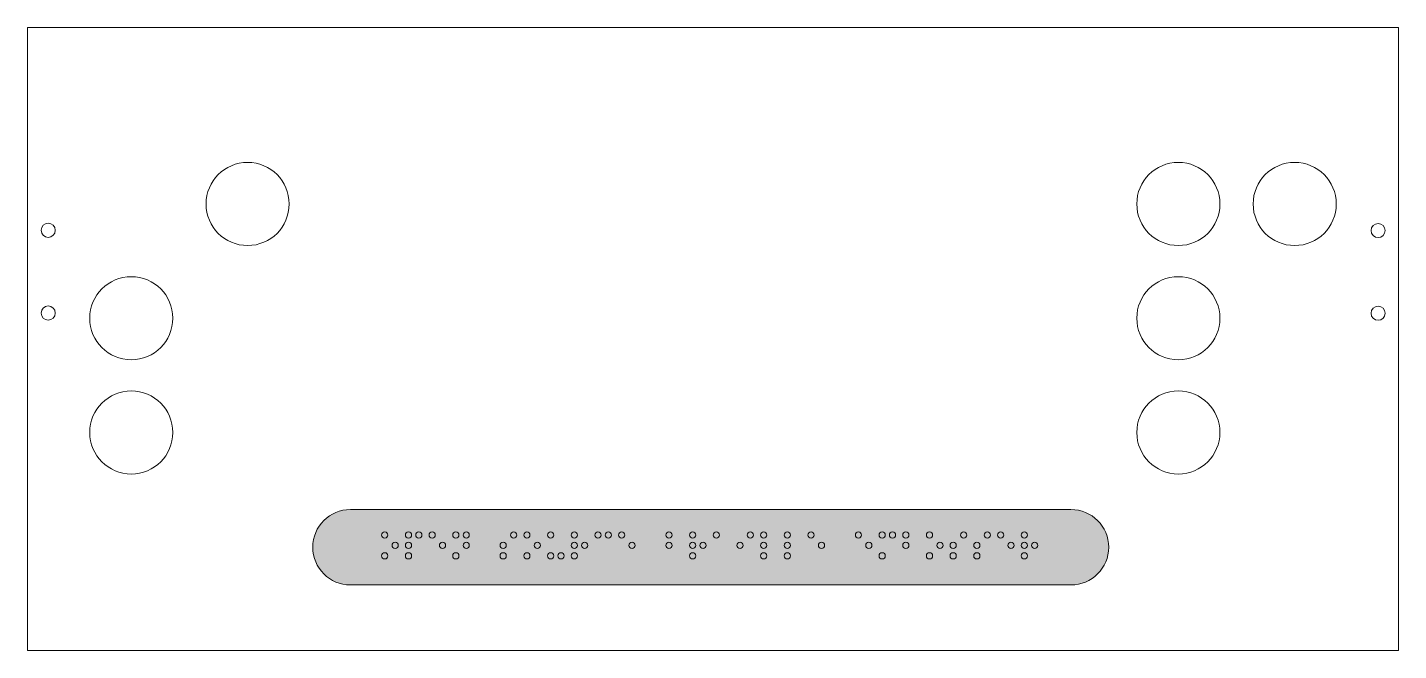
# Model space of a CAD drawing. Header units: inches. Extents: x 11 to 578, y -368 to -12.
# Drawn here: x 16.8 to 346.8, y -368.2 to -218.2 of the extents above; entities that cross this region are included whole.
import ezdxf

# ---------------------------------------------------------------- set-up
doc = ezdxf.new("R2010")
doc.units = ezdxf.units.IN
doc.header["$MEASUREMENT"] = 0
doc.layers.add('D_U+00E9coupe V5', color=7, linetype='Continuous')
doc.layers.add('gravure', color=7, linetype='Continuous')

# ---------------------------------------------------------------- blocks, each defined once
blk = doc.blocks.new('block 7')
at = {"layer": 'D_U+00E9coupe V5', "color": 3, "lineweight": 5}
for points in [[(346.83, -218.2), (16.83, -218.2)], [(16.83, -368.2), (16.83, -218.2)], [(346.83, -218.2), (346.83, -368.2)], [(346.83, -368.2), (16.83, -368.2)]]:
    blk.add_lwpolyline(points, dxfattribs=at)
for points in [[(59.83, -260.7), (59.83, -255.18), (64.31, -250.7), (69.83, -250.7), (75.36, -250.7), (79.83, -255.18), (79.83, -260.7), (79.83, -266.23), (75.36, -270.7), (69.83, -270.7), (64.31, -270.7), (59.83, -266.23), (59.83, -260.7), (59.83, -260.7), (59.83, -260.7), (59.83, -260.7)], [(303.83, -260.7), (303.83, -266.23), (299.36, -270.7), (293.83, -270.7), (288.31, -270.7), (283.83, -266.23), (283.83, -260.7), (283.83, -255.18), (288.31, -250.7), (293.83, -250.7), (299.36, -250.7), (303.83, -255.18), (303.83, -260.7), (303.83, -260.7), (303.83, -260.7), (303.83, -260.7)], [(331.83, -260.7), (331.83, -266.23), (327.36, -270.7), (321.83, -270.7), (316.31, -270.7), (311.83, -266.23), (311.83, -260.7), (311.83, -255.18), (316.31, -250.7), (321.83, -250.7), (327.36, -250.7), (331.83, -255.18), (331.83, -260.7), (331.83, -260.7), (331.83, -260.7), (331.83, -260.7)], [(23.53, -267.04), (23.53, -267.98), (22.77, -268.74), (21.83, -268.74), (20.9, -268.74), (20.13, -267.98), (20.13, -267.04), (20.13, -266.1), (20.9, -265.34), (21.83, -265.34), (22.77, -265.34), (23.53, -266.1), (23.53, -267.04), (23.53, -267.04), (23.53, -267.04), (23.53, -267.04)], [(340.21, -267.09), (340.21, -266.15), (340.97, -265.39), (341.91, -265.39), (342.84, -265.39), (343.61, -266.15), (343.61, -267.09), (343.61, -268.03), (342.84, -268.79), (341.91, -268.79), (340.97, -268.79), (340.21, -268.03), (340.21, -267.09), (340.21, -267.09), (340.21, -267.09), (340.21, -267.09)], [(31.83, -288.2), (31.83, -282.68), (36.31, -278.2), (41.83, -278.2), (47.36, -278.2), (51.83, -282.68), (51.83, -288.2), (51.83, -293.73), (47.36, -298.2), (41.83, -298.2), (36.31, -298.2), (31.83, -293.73), (31.83, -288.2), (31.83, -288.2), (31.83, -288.2), (31.83, -288.2)], [(303.83, -288.2), (303.83, -293.73), (299.36, -298.2), (293.83, -298.2), (288.31, -298.2), (283.83, -293.73), (283.83, -288.2), (283.83, -282.68), (288.31, -278.2), (293.83, -278.2), (299.36, -278.2), (303.83, -282.68), (303.83, -288.2), (303.83, -288.2), (303.83, -288.2), (303.83, -288.2)], [(23.53, -286.96), (23.53, -287.9), (22.77, -288.66), (21.83, -288.66), (20.9, -288.66), (20.13, -287.9), (20.13, -286.96), (20.13, -286.03), (20.9, -285.26), (21.83, -285.26), (22.77, -285.26), (23.53, -286.03), (23.53, -286.96), (23.53, -286.96), (23.53, -286.96), (23.53, -286.96)], [(340.21, -287.01), (340.21, -286.07), (340.97, -285.31), (341.91, -285.31), (342.84, -285.31), (343.61, -286.07), (343.61, -287.01), (343.61, -287.95), (342.84, -288.71), (341.91, -288.71), (340.97, -288.71), (340.21, -287.95), (340.21, -287.01), (340.21, -287.01), (340.21, -287.01), (340.21, -287.01)], [(31.83, -315.7), (31.83, -310.18), (36.31, -305.7), (41.83, -305.7), (47.36, -305.7), (51.83, -310.18), (51.83, -315.7), (51.83, -321.23), (47.36, -325.7), (41.83, -325.7), (36.31, -325.7), (31.83, -321.23), (31.83, -315.7), (31.83, -315.7), (31.83, -315.7), (31.83, -315.7)], [(303.83, -315.7), (303.83, -321.23), (299.36, -325.7), (293.83, -325.7), (288.31, -325.7), (283.83, -321.23), (283.83, -315.7), (283.83, -310.18), (288.31, -305.7), (293.83, -305.7), (299.36, -305.7), (303.83, -310.18), (303.83, -315.7), (303.83, -315.7), (303.83, -315.7), (303.83, -315.7)]]:
    blk.add_open_spline(points, degree=3, knots=[0, 0, 0, 0, 1, 1, 1, 2, 2, 2, 3, 3, 3, 4, 4, 4, 5, 5, 5, 5], dxfattribs=at)
blk = doc.blocks.new('block 6')
at = {"layer": 'D_U+00E9coupe V5'}
blk.add_blockref('block 7', (0, 0), dxfattribs=at)
blk = doc.blocks.new('block 5')
at = {"layer": 'D_U+00E9coupe V5'}
blk.add_blockref('block 6', (0, 0), dxfattribs=at)
blk = doc.blocks.new('block 16')
at = {"layer": 'gravure', "lineweight": 0}
for points in [[(103.59, -340.39), (103.59, -340.8), (103.26, -341.14), (102.84, -341.14), (102.43, -341.14), (102.09, -340.8), (102.09, -340.39), (102.09, -339.97), (102.43, -339.64), (102.84, -339.64), (103.26, -339.64), (103.59, -339.97), (103.59, -340.39)], [(109.29, -340.39), (109.29, -340.8), (108.96, -341.14), (108.54, -341.14), (108.13, -341.14), (107.79, -340.8), (107.79, -340.39), (107.79, -339.97), (108.13, -339.64), (108.54, -339.64), (108.96, -339.64), (109.29, -339.97), (109.29, -340.39)], [(111.79, -340.39), (111.79, -340.8), (111.46, -341.14), (111.04, -341.14), (110.63, -341.14), (110.29, -340.8), (110.29, -340.39), (110.29, -339.97), (110.63, -339.64), (111.04, -339.64), (111.46, -339.64), (111.79, -339.97), (111.79, -340.39)], [(114.99, -340.39), (114.99, -340.8), (114.66, -341.14), (114.24, -341.14), (113.83, -341.14), (113.49, -340.8), (113.49, -340.39), (113.49, -339.97), (113.83, -339.64), (114.24, -339.64), (114.66, -339.64), (114.99, -339.97), (114.99, -340.39)], [(120.69, -340.39), (120.69, -340.8), (120.36, -341.14), (119.94, -341.14), (119.53, -341.14), (119.19, -340.8), (119.19, -340.39), (119.19, -339.97), (119.53, -339.64), (119.94, -339.64), (120.36, -339.64), (120.69, -339.97), (120.69, -340.39)], [(123.19, -340.39), (123.19, -340.8), (122.86, -341.14), (122.44, -341.14), (122.03, -341.14), (121.69, -340.8), (121.69, -340.39), (121.69, -339.97), (122.03, -339.64), (122.44, -339.64), (122.86, -339.64), (123.19, -339.97), (123.19, -340.39)], [(134.59, -340.39), (134.59, -340.8), (134.26, -341.14), (133.84, -341.14), (133.43, -341.14), (133.09, -340.8), (133.09, -340.39), (133.09, -339.97), (133.43, -339.64), (133.84, -339.64), (134.26, -339.64), (134.59, -339.97), (134.59, -340.39)], [(137.79, -340.39), (137.79, -340.8), (137.46, -341.14), (137.04, -341.14), (136.63, -341.14), (136.29, -340.8), (136.29, -340.39), (136.29, -339.97), (136.63, -339.64), (137.04, -339.64), (137.46, -339.64), (137.79, -339.97), (137.79, -340.39)], [(143.49, -340.39), (143.49, -340.8), (143.16, -341.14), (142.74, -341.14), (142.33, -341.14), (141.99, -340.8), (141.99, -340.39), (141.99, -339.97), (142.33, -339.64), (142.74, -339.64), (143.16, -339.64), (143.49, -339.97), (143.49, -340.39)], [(149.19, -340.39), (149.19, -340.8), (148.86, -341.14), (148.44, -341.14), (148.03, -341.14), (147.69, -340.8), (147.69, -340.39), (147.69, -339.97), (148.03, -339.64), (148.44, -339.64), (148.86, -339.64), (149.19, -339.97), (149.19, -340.39)], [(154.89, -340.39), (154.89, -340.8), (154.56, -341.14), (154.14, -341.14), (153.73, -341.14), (153.39, -340.8), (153.39, -340.39), (153.39, -339.97), (153.73, -339.64), (154.14, -339.64), (154.56, -339.64), (154.89, -339.97), (154.89, -340.39)], [(157.39, -340.39), (157.39, -340.8), (157.06, -341.14), (156.64, -341.14), (156.23, -341.14), (155.89, -340.8), (155.89, -340.39), (155.89, -339.97), (156.23, -339.64), (156.64, -339.64), (157.06, -339.64), (157.39, -339.97), (157.39, -340.39)], [(160.59, -340.39), (160.59, -340.8), (160.26, -341.14), (159.84, -341.14), (159.43, -341.14), (159.09, -340.8), (159.09, -340.39), (159.09, -339.97), (159.43, -339.64), (159.84, -339.64), (160.26, -339.64), (160.59, -339.97), (160.59, -340.39)], [(171.99, -340.39), (171.99, -340.8), (171.66, -341.14), (171.24, -341.14), (170.83, -341.14), (170.49, -340.8), (170.49, -340.39), (170.49, -339.97), (170.83, -339.64), (171.24, -339.64), (171.66, -339.64), (171.99, -339.97), (171.99, -340.39)], [(177.69, -340.39), (177.69, -340.8), (177.36, -341.14), (176.94, -341.14), (176.53, -341.14), (176.19, -340.8), (176.19, -340.39), (176.19, -339.97), (176.53, -339.64), (176.94, -339.64), (177.36, -339.64), (177.69, -339.97), (177.69, -340.39)], [(183.39, -340.39), (183.39, -340.8), (183.06, -341.14), (182.64, -341.14), (182.23, -341.14), (181.89, -340.8), (181.89, -340.39), (181.89, -339.97), (182.23, -339.64), (182.64, -339.64), (183.06, -339.64), (183.39, -339.97), (183.39, -340.39)], [(191.59, -340.39), (191.59, -340.8), (191.26, -341.14), (190.84, -341.14), (190.43, -341.14), (190.09, -340.8), (190.09, -340.39), (190.09, -339.97), (190.43, -339.64), (190.84, -339.64), (191.26, -339.64), (191.59, -339.97), (191.59, -340.39)], [(194.79, -340.39), (194.79, -340.8), (194.46, -341.14), (194.04, -341.14), (193.63, -341.14), (193.29, -340.8), (193.29, -340.39), (193.29, -339.97), (193.63, -339.64), (194.04, -339.64), (194.46, -339.64), (194.79, -339.97), (194.79, -340.39)], [(200.49, -340.39), (200.49, -340.8), (200.16, -341.14), (199.74, -341.14), (199.33, -341.14), (198.99, -340.8), (198.99, -340.39), (198.99, -339.97), (199.33, -339.64), (199.74, -339.64), (200.16, -339.64), (200.49, -339.97), (200.49, -340.39)], [(206.19, -340.39), (206.19, -340.8), (205.86, -341.14), (205.44, -341.14), (205.03, -341.14), (204.69, -340.8), (204.69, -340.39), (204.69, -339.97), (205.03, -339.64), (205.44, -339.64), (205.86, -339.64), (206.19, -339.97), (206.19, -340.39)], [(217.59, -340.39), (217.59, -340.8), (217.26, -341.14), (216.84, -341.14), (216.43, -341.14), (216.09, -340.8), (216.09, -340.39), (216.09, -339.97), (216.43, -339.64), (216.84, -339.64), (217.26, -339.64), (217.59, -339.97), (217.59, -340.39)], [(223.29, -340.39), (223.29, -340.8), (222.96, -341.14), (222.54, -341.14), (222.13, -341.14), (221.79, -340.8), (221.79, -340.39), (221.79, -339.97), (222.13, -339.64), (222.54, -339.64), (222.96, -339.64), (223.29, -339.97), (223.29, -340.39)], [(225.79, -340.39), (225.79, -340.8), (225.46, -341.14), (225.04, -341.14), (224.63, -341.14), (224.29, -340.8), (224.29, -340.39), (224.29, -339.97), (224.63, -339.64), (225.04, -339.64), (225.46, -339.64), (225.79, -339.97), (225.79, -340.39)], [(228.99, -340.39), (228.99, -340.8), (228.66, -341.14), (228.24, -341.14), (227.83, -341.14), (227.49, -340.8), (227.49, -340.39), (227.49, -339.97), (227.83, -339.64), (228.24, -339.64), (228.66, -339.64), (228.99, -339.97), (228.99, -340.39)], [(234.69, -340.39), (234.69, -340.8), (234.36, -341.14), (233.94, -341.14), (233.53, -341.14), (233.19, -340.8), (233.19, -340.39), (233.19, -339.97), (233.53, -339.64), (233.94, -339.64), (234.36, -339.64), (234.69, -339.97), (234.69, -340.39)], [(242.89, -340.39), (242.89, -340.8), (242.56, -341.14), (242.14, -341.14), (241.73, -341.14), (241.39, -340.8), (241.39, -340.39), (241.39, -339.97), (241.73, -339.64), (242.14, -339.64), (242.56, -339.64), (242.89, -339.97), (242.89, -340.39)], [(248.59, -340.39), (248.59, -340.8), (248.26, -341.14), (247.84, -341.14), (247.43, -341.14), (247.09, -340.8), (247.09, -340.39), (247.09, -339.97), (247.43, -339.64), (247.84, -339.64), (248.26, -339.64), (248.59, -339.97), (248.59, -340.39)], [(251.79, -340.39), (251.79, -340.8), (251.46, -341.14), (251.04, -341.14), (250.63, -341.14), (250.29, -340.8), (250.29, -340.39), (250.29, -339.97), (250.63, -339.64), (251.04, -339.64), (251.46, -339.64), (251.79, -339.97), (251.79, -340.39)], [(257.49, -340.39), (257.49, -340.8), (257.16, -341.14), (256.74, -341.14), (256.33, -341.14), (255.99, -340.8), (255.99, -340.39), (255.99, -339.97), (256.33, -339.64), (256.74, -339.64), (257.16, -339.64), (257.49, -339.97), (257.49, -340.39)], [(106.09, -342.89), (106.09, -343.3), (105.76, -343.64), (105.34, -343.64), (104.93, -343.64), (104.59, -343.3), (104.59, -342.89), (104.59, -342.47), (104.93, -342.14), (105.34, -342.14), (105.76, -342.14), (106.09, -342.47), (106.09, -342.89)], [(109.29, -342.89), (109.29, -343.3), (108.96, -343.64), (108.54, -343.64), (108.13, -343.64), (107.79, -343.3), (107.79, -342.89), (107.79, -342.47), (108.13, -342.14), (108.54, -342.14), (108.96, -342.14), (109.29, -342.47), (109.29, -342.89)], [(117.49, -342.89), (117.49, -343.3), (117.16, -343.64), (116.74, -343.64), (116.33, -343.64), (115.99, -343.3), (115.99, -342.89), (115.99, -342.47), (116.33, -342.14), (116.74, -342.14), (117.16, -342.14), (117.49, -342.47), (117.49, -342.89)], [(123.19, -342.89), (123.19, -343.3), (122.86, -343.64), (122.44, -343.64), (122.03, -343.64), (121.69, -343.3), (121.69, -342.89), (121.69, -342.47), (122.03, -342.14), (122.44, -342.14), (122.86, -342.14), (123.19, -342.47), (123.19, -342.89)], [(132.09, -342.89), (132.09, -343.3), (131.76, -343.64), (131.34, -343.64), (130.93, -343.64), (130.59, -343.3), (130.59, -342.89), (130.59, -342.47), (130.93, -342.14), (131.34, -342.14), (131.76, -342.14), (132.09, -342.47), (132.09, -342.89)], [(140.29, -342.89), (140.29, -343.3), (139.96, -343.64), (139.54, -343.64), (139.13, -343.64), (138.79, -343.3), (138.79, -342.89), (138.79, -342.47), (139.13, -342.14), (139.54, -342.14), (139.96, -342.14), (140.29, -342.47), (140.29, -342.89)], [(149.19, -342.89), (149.19, -343.3), (148.86, -343.64), (148.44, -343.64), (148.03, -343.64), (147.69, -343.3), (147.69, -342.89), (147.69, -342.47), (148.03, -342.14), (148.44, -342.14), (148.86, -342.14), (149.19, -342.47), (149.19, -342.89)], [(151.69, -342.89), (151.69, -343.3), (151.36, -343.64), (150.94, -343.64), (150.53, -343.64), (150.19, -343.3), (150.19, -342.89), (150.19, -342.47), (150.53, -342.14), (150.94, -342.14), (151.36, -342.14), (151.69, -342.47), (151.69, -342.89)], [(163.09, -342.89), (163.09, -343.3), (162.76, -343.64), (162.34, -343.64), (161.93, -343.64), (161.59, -343.3), (161.59, -342.89), (161.59, -342.47), (161.93, -342.14), (162.34, -342.14), (162.76, -342.14), (163.09, -342.47), (163.09, -342.89)], [(171.99, -342.89), (171.99, -343.3), (171.66, -343.64), (171.24, -343.64), (170.83, -343.64), (170.49, -343.3), (170.49, -342.89), (170.49, -342.47), (170.83, -342.14), (171.24, -342.14), (171.66, -342.14), (171.99, -342.47), (171.99, -342.89)], [(177.69, -342.89), (177.69, -343.3), (177.36, -343.64), (176.94, -343.64), (176.53, -343.64), (176.19, -343.3), (176.19, -342.89), (176.19, -342.47), (176.53, -342.14), (176.94, -342.14), (177.36, -342.14), (177.69, -342.47), (177.69, -342.89)], [(180.19, -342.89), (180.19, -343.3), (179.86, -343.64), (179.44, -343.64), (179.03, -343.64), (178.69, -343.3), (178.69, -342.89), (178.69, -342.47), (179.03, -342.14), (179.44, -342.14), (179.86, -342.14), (180.19, -342.47), (180.19, -342.89)], [(189.09, -342.89), (189.09, -343.3), (188.76, -343.64), (188.34, -343.64), (187.93, -343.64), (187.59, -343.3), (187.59, -342.89), (187.59, -342.47), (187.93, -342.14), (188.34, -342.14), (188.76, -342.14), (189.09, -342.47), (189.09, -342.89)], [(194.79, -342.89), (194.79, -343.3), (194.46, -343.64), (194.04, -343.64), (193.63, -343.64), (193.29, -343.3), (193.29, -342.89), (193.29, -342.47), (193.63, -342.14), (194.04, -342.14), (194.46, -342.14), (194.79, -342.47), (194.79, -342.89)], [(200.49, -342.89), (200.49, -343.3), (200.16, -343.64), (199.74, -343.64), (199.33, -343.64), (198.99, -343.3), (198.99, -342.89), (198.99, -342.47), (199.33, -342.14), (199.74, -342.14), (200.16, -342.14), (200.49, -342.47), (200.49, -342.89)], [(208.69, -342.89), (208.69, -343.3), (208.36, -343.64), (207.94, -343.64), (207.53, -343.64), (207.19, -343.3), (207.19, -342.89), (207.19, -342.47), (207.53, -342.14), (207.94, -342.14), (208.36, -342.14), (208.69, -342.47), (208.69, -342.89)], [(220.09, -342.89), (220.09, -343.3), (219.76, -343.64), (219.34, -343.64), (218.93, -343.64), (218.59, -343.3), (218.59, -342.89), (218.59, -342.47), (218.93, -342.14), (219.34, -342.14), (219.76, -342.14), (220.09, -342.47), (220.09, -342.89)], [(228.99, -342.89), (228.99, -343.3), (228.66, -343.64), (228.24, -343.64), (227.83, -343.64), (227.49, -343.3), (227.49, -342.89), (227.49, -342.47), (227.83, -342.14), (228.24, -342.14), (228.66, -342.14), (228.99, -342.47), (228.99, -342.89)], [(237.19, -342.89), (237.19, -343.3), (236.86, -343.64), (236.44, -343.64), (236.03, -343.64), (235.69, -343.3), (235.69, -342.89), (235.69, -342.47), (236.03, -342.14), (236.44, -342.14), (236.86, -342.14), (237.19, -342.47), (237.19, -342.89)], [(240.39, -342.89), (240.39, -343.3), (240.06, -343.64), (239.64, -343.64), (239.23, -343.64), (238.89, -343.3), (238.89, -342.89), (238.89, -342.47), (239.23, -342.14), (239.64, -342.14), (240.06, -342.14), (240.39, -342.47), (240.39, -342.89)], [(246.09, -342.89), (246.09, -343.3), (245.76, -343.64), (245.34, -343.64), (244.93, -343.64), (244.59, -343.3), (244.59, -342.89), (244.59, -342.47), (244.93, -342.14), (245.34, -342.14), (245.76, -342.14), (246.09, -342.47), (246.09, -342.89)], [(254.29, -342.89), (254.29, -343.3), (253.96, -343.64), (253.54, -343.64), (253.13, -343.64), (252.79, -343.3), (252.79, -342.89), (252.79, -342.47), (253.13, -342.14), (253.54, -342.14), (253.96, -342.14), (254.29, -342.47), (254.29, -342.89)], [(257.49, -342.89), (257.49, -343.3), (257.16, -343.64), (256.74, -343.64), (256.33, -343.64), (255.99, -343.3), (255.99, -342.89), (255.99, -342.47), (256.33, -342.14), (256.74, -342.14), (257.16, -342.14), (257.49, -342.47), (257.49, -342.89)], [(259.99, -342.89), (259.99, -343.3), (259.66, -343.64), (259.24, -343.64), (258.83, -343.64), (258.49, -343.3), (258.49, -342.89), (258.49, -342.47), (258.83, -342.14), (259.24, -342.14), (259.66, -342.14), (259.99, -342.47), (259.99, -342.89)], [(103.59, -345.39), (103.59, -345.8), (103.26, -346.14), (102.84, -346.14), (102.43, -346.14), (102.09, -345.8), (102.09, -345.39), (102.09, -344.97), (102.43, -344.64), (102.84, -344.64), (103.26, -344.64), (103.59, -344.97), (103.59, -345.39)], [(109.29, -345.39), (109.29, -345.8), (108.96, -346.14), (108.54, -346.14), (108.13, -346.14), (107.79, -345.8), (107.79, -345.39), (107.79, -344.97), (108.13, -344.64), (108.54, -344.64), (108.96, -344.64), (109.29, -344.97), (109.29, -345.39)], [(120.69, -345.39), (120.69, -345.8), (120.36, -346.14), (119.94, -346.14), (119.53, -346.14), (119.19, -345.8), (119.19, -345.39), (119.19, -344.97), (119.53, -344.64), (119.94, -344.64), (120.36, -344.64), (120.69, -344.97), (120.69, -345.39)], [(132.09, -345.39), (132.09, -345.8), (131.76, -346.14), (131.34, -346.14), (130.93, -346.14), (130.59, -345.8), (130.59, -345.39), (130.59, -344.97), (130.93, -344.64), (131.34, -344.64), (131.76, -344.64), (132.09, -344.97), (132.09, -345.39)], [(137.79, -345.39), (137.79, -345.8), (137.46, -346.14), (137.04, -346.14), (136.63, -346.14), (136.29, -345.8), (136.29, -345.39), (136.29, -344.97), (136.63, -344.64), (137.04, -344.64), (137.46, -344.64), (137.79, -344.97), (137.79, -345.39)], [(143.49, -345.39), (143.49, -345.8), (143.16, -346.14), (142.74, -346.14), (142.33, -346.14), (141.99, -345.8), (141.99, -345.39), (141.99, -344.97), (142.33, -344.64), (142.74, -344.64), (143.16, -344.64), (143.49, -344.97), (143.49, -345.39)], [(145.99, -345.39), (145.99, -345.8), (145.66, -346.14), (145.24, -346.14), (144.83, -346.14), (144.49, -345.8), (144.49, -345.39), (144.49, -344.97), (144.83, -344.64), (145.24, -344.64), (145.66, -344.64), (145.99, -344.97), (145.99, -345.39)], [(149.19, -345.39), (149.19, -345.8), (148.86, -346.14), (148.44, -346.14), (148.03, -346.14), (147.69, -345.8), (147.69, -345.39), (147.69, -344.97), (148.03, -344.64), (148.44, -344.64), (148.86, -344.64), (149.19, -344.97), (149.19, -345.39)], [(177.69, -345.39), (177.69, -345.8), (177.36, -346.14), (176.94, -346.14), (176.53, -346.14), (176.19, -345.8), (176.19, -345.39), (176.19, -344.97), (176.53, -344.64), (176.94, -344.64), (177.36, -344.64), (177.69, -344.97), (177.69, -345.39)], [(194.79, -345.39), (194.79, -345.8), (194.46, -346.14), (194.04, -346.14), (193.63, -346.14), (193.29, -345.8), (193.29, -345.39), (193.29, -344.97), (193.63, -344.64), (194.04, -344.64), (194.46, -344.64), (194.79, -344.97), (194.79, -345.39)], [(200.49, -345.39), (200.49, -345.8), (200.16, -346.14), (199.74, -346.14), (199.33, -346.14), (198.99, -345.8), (198.99, -345.39), (198.99, -344.97), (199.33, -344.64), (199.74, -344.64), (200.16, -344.64), (200.49, -344.97), (200.49, -345.39)], [(223.29, -345.39), (223.29, -345.8), (222.96, -346.14), (222.54, -346.14), (222.13, -346.14), (221.79, -345.8), (221.79, -345.39), (221.79, -344.97), (222.13, -344.64), (222.54, -344.64), (222.96, -344.64), (223.29, -344.97), (223.29, -345.39)], [(234.69, -345.39), (234.69, -345.8), (234.36, -346.14), (233.94, -346.14), (233.53, -346.14), (233.19, -345.8), (233.19, -345.39), (233.19, -344.97), (233.53, -344.64), (233.94, -344.64), (234.36, -344.64), (234.69, -344.97), (234.69, -345.39)], [(240.39, -345.39), (240.39, -345.8), (240.06, -346.14), (239.64, -346.14), (239.23, -346.14), (238.89, -345.8), (238.89, -345.39), (238.89, -344.97), (239.23, -344.64), (239.64, -344.64), (240.06, -344.64), (240.39, -344.97), (240.39, -345.39)], [(246.09, -345.39), (246.09, -345.8), (245.76, -346.14), (245.34, -346.14), (244.93, -346.14), (244.59, -345.8), (244.59, -345.39), (244.59, -344.97), (244.93, -344.64), (245.34, -344.64), (245.76, -344.64), (246.09, -344.97), (246.09, -345.39)], [(257.49, -345.39), (257.49, -345.8), (257.16, -346.14), (256.74, -346.14), (256.33, -346.14), (255.99, -345.8), (255.99, -345.39), (255.99, -344.97), (256.33, -344.64), (256.74, -344.64), (257.16, -344.64), (257.49, -344.97), (257.49, -345.39)]]:
    blk.add_open_spline(points, degree=3, knots=[0, 0, 0, 0, 1, 1, 1, 2, 2, 2, 3, 3, 3, 4, 4, 4, 4], dxfattribs=at)

msp = doc.modelspace()

# ---------------------------------------------------------------- hatches: boundary and pattern name
at = {"layer": 'gravure'}
h = msp.add_hatch(color=7, dxfattribs=at)
h.dxf.hatch_style = 2
edge = h.paths.add_edge_path()
edge.add_spline(control_points=[(277.07, -343.33), (277.07, -338.32), (273, -334.26), (267.99, -334.26), (267.99, -334.26), (94.58, -334.26), (94.58, -334.26), (89.57, -334.26), (85.51, -338.32), (85.51, -343.33), (85.51, -343.33), (85.51, -343.33), (85.51, -343.33), (85.51, -348.34), (89.57, -352.41), (94.58, -352.41), (94.58, -352.41), (267.99, -352.41), (267.99, -352.41), (273, -352.41), (277.07, -348.34), (277.07, -343.33), (277.07, -343.33), (277.07, -343.33), (277.07, -343.33)], knot_values=[0, 0, 0, 0, 1, 1, 1, 2, 2, 2, 3, 3, 3, 4, 4, 4, 5, 5, 5, 6, 6, 6, 7, 7, 7, 8, 8, 8, 8], degree=3, periodic=1)

# ---------------------------------------------------------------- linework, layer by layer
at = {"layer": 'gravure', "lineweight": 0}
msp.add_open_spline([(277.07, -343.33), (277.07, -338.32), (273, -334.26), (267.99, -334.26), (267.99, -334.26), (94.58, -334.26), (94.58, -334.26), (89.57, -334.26), (85.51, -338.32), (85.51, -343.33), (85.51, -343.33), (85.51, -343.33), (85.51, -343.33), (85.51, -348.34), (89.57, -352.41), (94.58, -352.41), (94.58, -352.41), (267.99, -352.41), (267.99, -352.41), (273, -352.41), (277.07, -348.34), (277.07, -343.33), (277.07, -343.33), (277.07, -343.33), (277.07, -343.33)], degree=3, knots=[0, 0, 0, 0, 1, 1, 1, 2, 2, 2, 3, 3, 3, 4, 4, 4, 5, 5, 5, 6, 6, 6, 7, 7, 7, 8, 8, 8, 8], dxfattribs=at)

# ---------------------------------------------------------------- block references
at = {"layer": 'D_U+00E9coupe V5'}
msp.add_blockref('block 5', (0, 0), dxfattribs=at)
at = {"layer": 'gravure'}
msp.add_blockref('block 16', (0, 0), dxfattribs=at)

doc.saveas('drawing.dxf')
